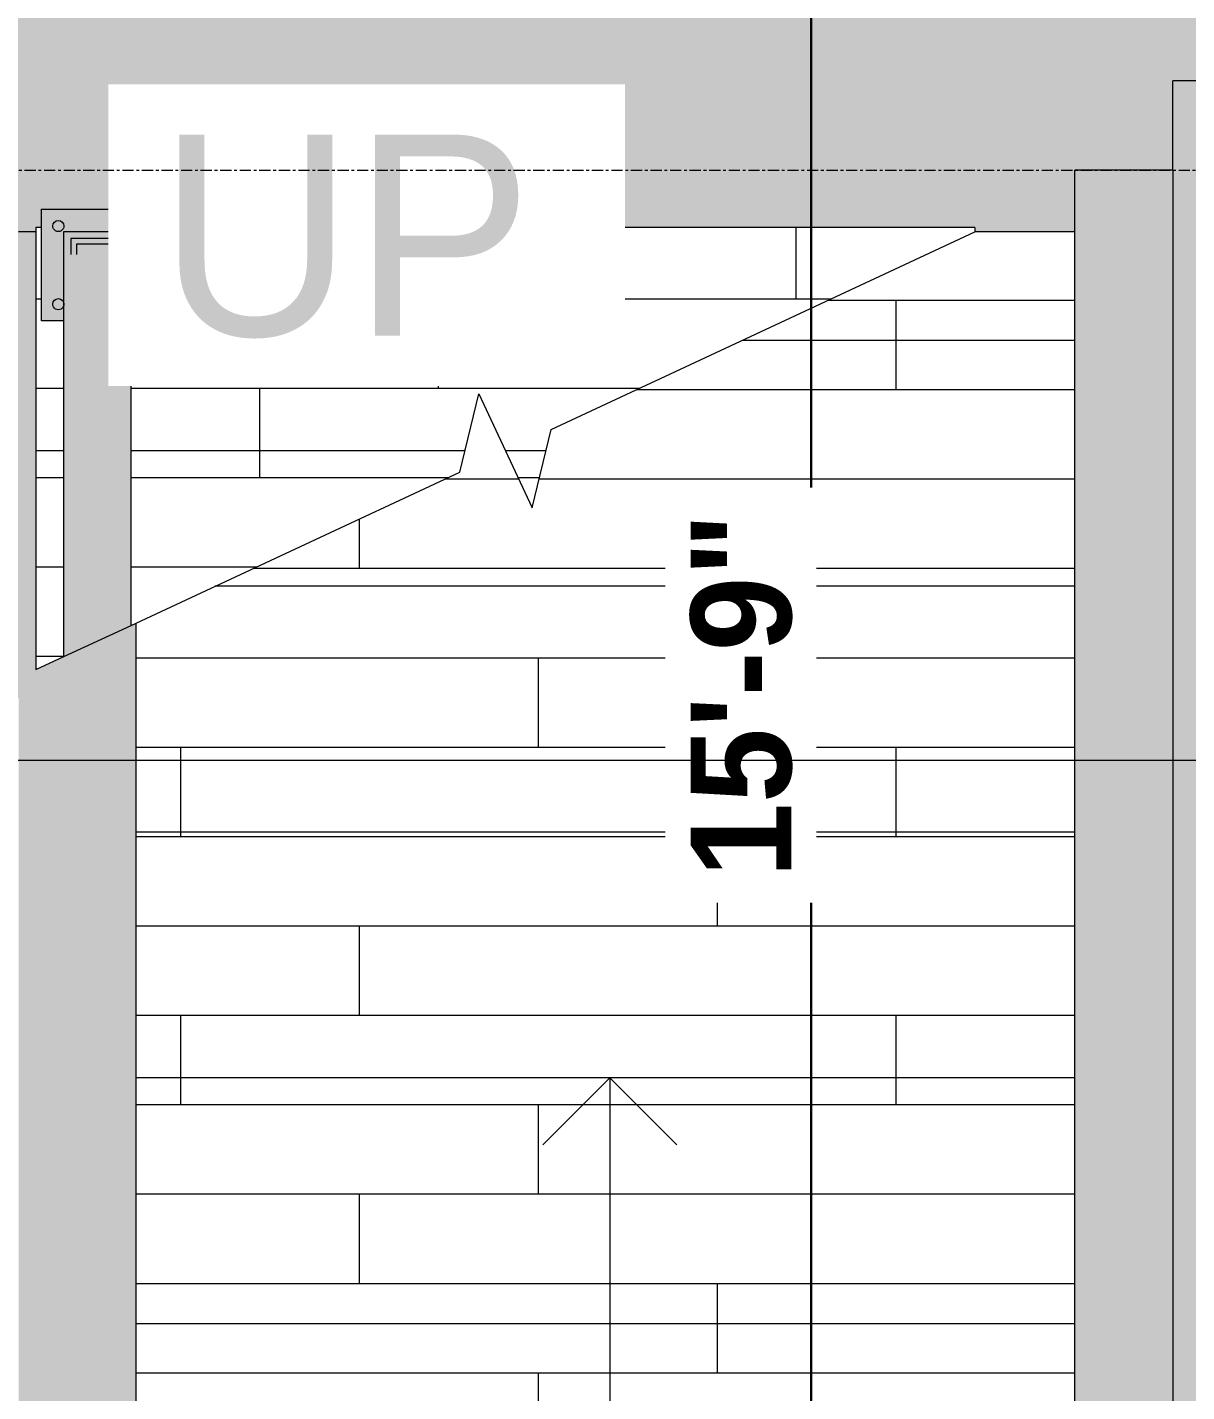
# Model space of a CAD drawing. Header units: inches. Extents: x -3276 to -1817, y 8217 to 9015.
# Drawn here: x -2386.8 to -2335, y 8571.9 to 8633 of the extents above; entities that cross this region are included whole.
import ezdxf

# ---------------------------------------------------------------- set-up
doc = ezdxf.new("R2010")
doc.units = ezdxf.units.IN
doc.header["$MEASUREMENT"] = 0
doc.linetypes.add('Grid Line 1_2_', pattern=[0.875, 0.5, -0.125, 0.125, -0.125])
doc.linetypes.add('Overhead 1_16_', pattern=[0.101562, 0.0625, -0.039062])
for name, color, linetype, lineweight in [('A-ANNO-DIMS-1', 211, 'Continuous', 30), ('A-FLOR', 192, 'Continuous', 18), ('A-FLOR-HRAL', 11, 'Continuous', 9), ('G-ANNO-SYMB-1', 111, 'Continuous', 9), ('I-WALL', 2, 'Continuous', 18), ('S-FNDN', 32, 'Continuous', 18), ('S-GRID-1', 1, 'Grid Line 1_2_', 9), ('S-STRS', 31, 'Continuous', 9), ('S-STRS-1', 31, 'Overhead 1_16_', 9), ('S-STRS-ANNO', 31, 'Continuous', 9), ('S-STRS-IDEN', 31, 'Continuous', 9), ('S-STRS-MBND', 31, 'Continuous', 9)]:
    doc.layers.add(name, color=color, linetype=linetype, lineweight=lineweight)
doc.styles.add('Century Gothic', font='ufonts.com_century-gothic.ttf', dxfattribs={"height": 9})
doc.styles.add('Century Gothic_B', font='GOTHICB.TTF', dxfattribs={"height": 4.5})
doc.dimstyles.new('OD__1__Tol__', dxfattribs={"dimscale": 12, "dimtxt": 4.698757, "dimasz": 0.5, "dimexe": 0.375, "dimexo": 0.25, "dimgap": 0.0625, "dimtad": 1, "dimdec": 0, "dimzin": 3, "dimdsep": 46, "dimlunit": 4, "dimtxsty": 'Century Gothic_B', "dimblk1": 'OBLIQUE', "dimblk2": 'OBLIQUE', "dimsah": 1, "dimcen": 0.09, "dimdle": 0.375, "dimazin": 0, "dimtfac": 1, "dimtdec": 4, "dimtix": 1, "dimtmove": 0, "dimatfit": 3, "dimfxl": 1, "dimtvp": 1, "dimtfill": 1, "dimfrac": 2, "dimtolj": 1, "dimtzin": 0, "dimlwd": 30, "dimlwe": 30, "dimarcsym": 2})
pattern_1 = [(0, (-2344.434, 8624.807), (0, 4), []), (90, (-2344.434, 8624.807), (-8, 8), [4, -28]), (90, (-2328.434, 8628.807), (-8, 8), [4, -28])]
pattern_2 = [(0, (-2339.962, 8652.744), (0, 4), []), (90, (-2339.962, 8652.744), (-8, 8), [4, -28]), (90, (-2323.962, 8656.744), (-8, 8), [4, -28])]

# ---------------------------------------------------------------- blocks, each defined once
blk = doc.blocks.new('Railing - 2_ x 1_2_ 2-2115957-FLOOR PLAN - 1ST FLOOR')
at = {"layer": 'A-FLOR-HRAL'}
h = blk.add_hatch(color=256, dxfattribs=at)
h.paths.add_polyline_path([(-2.5, 2.5), (-1.5, 2.5), (-1.5, -1.5), (1.5, -1.5), (1.5, 2.5), (2.5, 2.5), (2.5, -2.5), (-2.5, -2.5), (-2.5, 2.065)], flags=0)
h.paths.add_polyline_path([(1.75, 2), (1.625, 1.967), (1.573, 1.927), (1.509, 1.815), (1.509, 1.685), (1.573, 1.573), (1.685, 1.509), (1.815, 1.509), (1.915, 1.573), (1.967, 1.625), (1.991, 1.685), (1.991, 1.815), (1.967, 1.875), (1.875, 1.967)], flags=0)
h.paths.add_polyline_path([(-1.75, 2), (-1.875, 1.967), (-1.967, 1.875), (-2, 1.75), (-1.991, 1.685), (-1.927, 1.573), (-1.815, 1.509), (-1.685, 1.509), (-1.573, 1.573), (-1.509, 1.685), (-1.509, 1.815), (-1.573, 1.927), (-1.625, 1.967)], flags=0)
h.paths.add_polyline_path([(1.815, -1.509), (1.685, -1.509), (1.573, -1.573), (1.508, -1.688), (1.509, -1.815), (1.573, -1.927), (1.685, -1.991), (1.815, -1.991), (1.927, -1.927), (1.991, -1.815), (1.991, -1.685), (1.967, -1.625), (1.875, -1.533)], flags=0)
h.paths.add_polyline_path([(-1.815, -1.509), (-1.927, -1.573), (-1.992, -1.689), (-1.991, -1.815), (-1.927, -1.927), (-1.815, -1.991), (-1.685, -1.991), (-1.573, -1.927), (-1.509, -1.815), (-1.509, -1.685), (-1.573, -1.573), (-1.685, -1.509)], flags=0)
h = blk.add_hatch(color=256, dxfattribs=at)
h.paths.add_polyline_path([(1.75, 2), (1.875, 1.967), (1.967, 1.875), (1.991, 1.815), (1.991, 1.685), (1.967, 1.625), (1.875, 1.533), (1.815, 1.509), (1.685, 1.509), (1.573, 1.573), (1.509, 1.685), (1.509, 1.815), (1.573, 1.927), (1.625, 1.967)], flags=0)
h.paths.add_polyline_path([(-1.75, 2), (-1.625, 1.967), (-1.573, 1.927), (-1.509, 1.815), (-1.509, 1.685), (-1.573, 1.573), (-1.685, 1.509), (-1.815, 1.509), (-1.927, 1.573), (-1.991, 1.685), (-2, 1.75), (-1.967, 1.875), (-1.875, 1.967)], flags=0)
h.paths.add_polyline_path([(-1.815, -1.509), (-1.685, -1.509), (-1.573, -1.573), (-1.509, -1.688), (-1.509, -1.815), (-1.573, -1.927), (-1.685, -1.991), (-1.815, -1.991), (-1.927, -1.927), (-1.991, -1.815), (-1.991, -1.685), (-1.927, -1.573), (-1.875, -1.533)], flags=0)
h.paths.add_polyline_path([(1.815, -1.509), (1.915, -1.573), (1.967, -1.625), (1.991, -1.688), (1.991, -1.815), (1.927, -1.927), (1.815, -1.991), (1.685, -1.991), (1.573, -1.927), (1.509, -1.815), (1.509, -1.685), (1.573, -1.573), (1.685, -1.509)], flags=0)
blk.add_hatch(color=256, dxfattribs=at).paths.add_polyline_path([(-1.188, -0.472), (-0.938, -0.472), (-0.938, -0.938), (0.937, -0.938), (0.937, -0.472), (1.187, -0.472), (1.187, -1.188), (-1.188, -1.188), (-1.188, -1.1)], flags=0)
for p, q in [((-1.5, 2.5), (-2.5, 2.5)), ((-2.5, 2.5), (-2.5, -2.5)), ((2.5, 2.5), (1.5, 2.5)), ((2.5, -2.5), (2.5, 2.5)), ((-1.188, -1.188), (-1.188, -0.472)), ((-0.938, -0.938), (-0.938, -0.472)), ((0.937, -0.472), (0.937, -0.938)), ((1.187, -0.472), (1.187, -1.188)), ((1.187, -1.188), (-1.188, -1.188)), ((0.937, -0.938), (-0.938, -0.938)), ((-2.5, -2.5), (2.5, -2.5))]:
    blk.add_line(p, q, dxfattribs=at)
for centre, start, end in [((-1.75, 1.75), 360, 180), ((1.75, 1.75), 360, 180), ((-1.75, 1.75), 180, 360), ((1.75, 1.75), 180, 360), ((-1.75, -1.75), 360, 180), ((-1.75, -1.75), 180, 360), ((1.75, -1.75), 360, 180), ((1.75, -1.75), 180, 360)]:
    blk.add_arc(centre, 0.25, start, end, dxfattribs=at)
blk = doc.blocks.new('Railing - Railing-1347549-FLOOR PLAN - 1ST FLOOR')
at = {"layer": 'A-FLOR-HRAL'}
h = blk.add_hatch(color=256, dxfattribs=at)
h.paths.add_polyline_path([(8604.797, 2385.184), (8606.196, 2382.184), (8623.819, 2382.184), (8623.819, 2385.184), (8606.37, 2385.184)], flags=0)
h.paths.add_polyline_path([(8622.792, 2384.622), (8622.792, 2384.872), (8623.507, 2384.872), (8623.507, 2382.497), (8622.792, 2382.497), (8622.792, 2382.747), (8623.257, 2382.747), (8623.257, 2384.622)], flags=0)
for p, q in [((8604.797, 2385.184), (8606.196, 2382.184)), ((8604.797, 2385.184), (8606.196, 2382.184)), ((8604.797, 2385.184), (8606.196, 2382.184)), ((8604.797, 2385.184), (8606.196, 2382.184)), ((8604.797, 2385.184), (8606.196, 2382.184)), ((8604.797, 2385.184), (8606.196, 2382.184)), ((8604.797, 2385.184), (8606.196, 2382.184)), ((8604.797, 2385.184), (8606.196, 2382.184)), ((8604.797, 2385.184), (8606.196, 2382.184)), ((8604.797, 2385.184), (8606.196, 2382.184)), ((8604.797, 2385.184), (8606.196, 2382.184)), ((8604.797, 2385.184), (8606.196, 2382.184)), ((8604.797, 2385.184), (8606.196, 2382.184)), ((8604.797, 2385.184), (8606.196, 2382.184)), ((8604.797, 2385.184), (8623.819, 2385.184)), ((8623.819, 2385.184), (8623.819, 2382.184)), ((8606.196, 2382.184), (8623.819, 2382.184))]:
    blk.add_line(p, q, dxfattribs=at)
at = {"extrusion": (0, 0, -1), "zscale": -1, "rotation": 270}
blk.add_blockref('Railing - 2_ x 1_2_ 2-2115957-FLOOR PLAN - 1ST FLOOR', (-8622.319, 2383.684), dxfattribs=at)
blk = doc.blocks.new('_Oblique')
at = {"color": 0, "linetype": 'ByBlock', "lineweight": -2}
blk.add_line((-0.5, -0.5), (0.5, 0.5), dxfattribs=at)
blk = doc.blocks.new('DIMBLOCK14-FLOOR PLAN - 1ST FLOOR')
at = {"layer": 'A-ANNO-DIMS-1', "color": 0, "lineweight": 30, "transparency": 16777216}
for p, q in [((-2351.758, 8702.069), (-2351.758, 8504.069)), ((-2213.337, 8697.569), (-2356.258, 8697.569)), ((-2350.515, 8508.569), (-2356.258, 8508.569))]:
    blk.add_line(p, q, dxfattribs=at)
at = {"layer": 'Defpoints', "color": 0, "transparency": 16777216}
for p in [(-2210.337, 8697.569), (-2351.758, 8508.569), (-2347.515, 8508.569)]:
    blk.add_point(p, dxfattribs=at)
at = {"layer": 'A-ANNO-DIMS-1', "color": 0, "lineweight": 30, "transparency": 16777216, "xscale": 5.999999999999999, "yscale": 5.999999999999999, "zscale": 5.999999999999999}
for p, rotation in [((-2351.758, 8697.569), 90), ((-2351.758, 8508.569), 270)]:
    blk.add_blockref('_Oblique', p, dxfattribs=dict(at, rotation=rotation))
at = {"layer": 'A-ANNO-DIMS-1', "color": 0, "transparency": 16777216, "insert": (-2354.871, 8603.069), "char_height": 4.5, "attachment_point": 5, "rotation": 90, "style": 'Century Gothic_B', "bg_fill": 3, "box_fill_scale": 1.25, "bg_fill_color": 256, "bg_fill_true_color": 13158600, "bg_fill_transparency": 0}
blk.add_mtext('\\A1;15\'-9"', dxfattribs=at)

msp = doc.modelspace()

# ---------------------------------------------------------------- hatches: boundary and pattern name
at = {"layer": 'A-FLOR'}
msp.add_hatch(color=256, dxfattribs=at).paths.add_polyline_path([(-2419.7283, 8602.94438), (-2387.21168, 8602.94438), (-2387.21168, 8623.81938), (-2386.43423, 8623.81938), (-2386.43423, 8624.00688), (-2386.18423, 8624.00688), (-2386.18423, 8624.81938), (-2381.18423, 8624.81938), (-2381.18423, 8624.00688), (-2344.43423, 8624.00688), (-2344.43423, 8623.81938), (-2339.96168, 8623.81938), (-2339.96168, 8626.56938), (-2335.58668, 8626.56938), (-2335.58668, 8630.56938), (-2332.33668, 8630.56938), (-2332.33668, 8631.08438), (-2332.96168, 8631.08438), (-2332.96168, 8633.33438), (-2332.33668, 8633.33438), (-2332.33668, 8650.08438), (-2332.96168, 8650.08438), (-2332.96168, 8652.33438), (-2332.33668, 8652.33438), (-2332.33668, 8686.95938), (-2332.96168, 8686.95938), (-2332.96168, 8689.20938), (-2332.33668, 8689.20938), (-2332.33668, 8691.94438), (-2361.33668, 8691.94438), (-2361.33668, 8692.56938), (-2397.33668, 8692.56938), (-2397.33668, 8691.94438), (-2413.58668, 8691.94438), (-2413.58668, 8667.94438), (-2415.58668, 8667.94438), (-2415.58668, 8691.94438), (-2459.58668, 8691.94438), (-2459.58668, 8667.94438), (-2461.58668, 8667.94438), (-2461.58668, 8691.94438), (-2503.46168, 8691.94438), (-2503.46168, 8623.81938), (-2435.89918, 8623.81938), (-2435.89418, 8630.00688), (-2430.77418, 8630.00688), (-2430.77418, 8623.81938), (-2429.21168, 8623.81938), (-2429.21168, 8602.94438), (-2428.80956, 8602.94438)], flags=0)
at = {"layer": 'I-WALL'}
msp.add_hatch(color=256, dxfattribs=at).paths.add_polyline_path([(-2335.58668, 8512.69438), (-2335.58668, 8626.56938), (-2339.96168, 8626.56938), (-2339.96168, 8512.69438), (-2337.99695, 8512.69438)], flags=0)
at = {"layer": 'S-FNDN'}
h = msp.add_hatch(color=256, dxfattribs=at)
h.paths.add_polyline_path([(-2333.58668, 8408.56938), (-2333.58668, 8506.31938), (-2334.33668, 8506.31938), (-2334.33668, 8509.60063), (-2334.64918, 8509.60063), (-2334.64918, 8508.50688), (-2335.58668, 8508.50688), (-2335.58668, 8408.56938)], flags=0)
h.paths.add_polyline_path([(-2335.58668, 8508.75688), (-2334.89918, 8508.75688), (-2334.89918, 8509.60063), (-2335.58668, 8509.60063), (-2335.58668, 8509.17562)], flags=0)
h.paths.add_polyline_path([(-2334.89918, 8509.78813), (-2334.89918, 8510.63188), (-2335.58668, 8510.63188), (-2335.58668, 8509.78813)], flags=0)
h.paths.add_polyline_path([(-2334.59147, 8509.78813), (-2334.33668, 8509.78813), (-2334.33668, 8510.81938), (-2333.58668, 8510.81938), (-2333.58668, 8623.13188), (-2334.33668, 8623.13188), (-2334.33668, 8630.00688), (-2332.33668, 8630.00688), (-2332.33668, 8630.56938), (-2335.58668, 8630.56938), (-2335.58668, 8510.88188), (-2334.64918, 8510.88188), (-2334.64918, 8509.78813)], flags=0)
h.paths.add_polyline_path([(-2328.02418, 8620.44438), (-2327.64918, 8620.44438), (-2327.64918, 8620.63188), (-2327.58668, 8620.63188), (-2327.58668, 8623.06938), (-2328.02418, 8623.06938), (-2328.02418, 8620.63188)], flags=0)
h.paths.add_polyline_path([(-2325.64918, 8620.44438), (-2325.64918, 8623.06938), (-2326.01188, 8623.06938), (-2326.01188, 8620.63188), (-2325.94938, 8620.63188), (-2325.94938, 8620.44438)], flags=0)
h = msp.add_hatch(color=256, dxfattribs=at)
h.paths.add_polyline_path([(-2387.21168, 8552.94438), (-2381.96168, 8552.94438), (-2381.96168, 8565.31231), (-2387.21168, 8565.31231), (-2387.21168, 8560.08686)], flags=0)
h.paths.add_polyline_path([(-2381.96168, 8570.06231), (-2381.96168, 8606.3), (-2386.43423, 8604.21442), (-2386.43423, 8623.81938), (-2387.21168, 8623.81938), (-2387.21168, 8570.06231)], flags=0)
at = {"layer": 'S-STRS'}
h = msp.add_hatch(dxfattribs=at)
h.set_pattern_fill('FP_2', color=256, style=0, pattern_type=2)
h.set_pattern_definition(pattern_1)
h.paths.add_polyline_path([(-2365.43423, 8614.00688), (-2363.62613, 8614.00688), (-2363.39504, 8614.95777), (-2344.43423, 8623.81938), (-2344.43423, 8624.00688), (-2381.18423, 8624.00688), (-2381.18423, 8619.81938), (-2382.18423, 8619.81938), (-2382.18423, 8614.00688), (-2367.24233, 8614.00688), (-2366.62284, 8616.55587), (-2365.87764, 8614.95777)], flags=0)
h.paths.add_polyline_path([(-2386.43423, 8614.00688), (-2385.18423, 8614.00688), (-2385.18423, 8619.81938), (-2386.18423, 8619.81938), (-2386.18423, 8624.00688), (-2386.43423, 8624.00688), (-2386.43423, 8615.62639)], flags=0)
h = msp.add_hatch(dxfattribs=at)
h.set_pattern_fill('FP_58', color=256, style=0, pattern_type=2)
h.set_pattern_definition(pattern_2)
h.paths.add_polyline_path([(-2354.84573, 8618.94438), (-2339.96168, 8618.94438), (-2339.96168, 8623.81938), (-2344.43423, 8623.79934), (-2347.07821, 8622.56644)], flags=0)
h = msp.add_hatch(dxfattribs=at)
h.set_pattern_fill('FP_58', color=256, style=0, pattern_type=2)
h.set_pattern_definition(pattern_2)
h.paths.add_polyline_path([(-2367.24233, 8607.94438), (-2339.96168, 8607.94438), (-2339.96168, 8618.94438), (-2354.84573, 8618.94438), (-2363.39504, 8614.95777), (-2364.24562, 8611.45789), (-2366.62284, 8616.55587), (-2367.47342, 8613.05599), (-2378.4353, 8607.94438), (-2367.47342, 8607.94438)], flags=0)
h = msp.add_hatch(dxfattribs=at)
h.set_pattern_fill('FP_2', color=256, style=0, pattern_type=2)
h.set_pattern_definition(pattern_1)
h.paths.add_polyline_path([(-2386.43423, 8604.21442), (-2385.18423, 8604.79731), (-2385.18423, 8614.00688), (-2386.43423, 8614.00688), (-2386.43423, 8604.79731)], flags=0)
h.paths.add_polyline_path([(-2382.18423, 8606.19623), (-2367.47342, 8613.05599), (-2367.24233, 8614.00688), (-2382.18423, 8614.00688), (-2382.18423, 8607.94438)], flags=0)
h.paths.add_polyline_path([(-2364.24562, 8611.45789), (-2363.62613, 8614.00688), (-2365.43423, 8614.00688)], flags=0)
h = msp.add_hatch(dxfattribs=at)
h.set_pattern_fill('FP_58', color=256, style=0, pattern_type=2)
h.set_pattern_definition(pattern_2)
h.paths.add_polyline_path([(-2339.96168, 8596.94438), (-2339.96168, 8607.94438), (-2378.4353, 8607.94438), (-2381.96168, 8606.3), (-2381.96168, 8596.94438), (-2347.07821, 8596.94438)], flags=0)
h = msp.add_hatch(dxfattribs=at)
h.set_pattern_fill('FP_58', color=256, style=0, pattern_type=2)
h.set_pattern_definition(pattern_2)
h.paths.add_polyline_path([(-2381.96168, 8585.94438), (-2339.96168, 8585.94438), (-2339.96168, 8596.94438), (-2381.96168, 8596.94438), (-2381.96168, 8592.94438)], flags=0)
h = msp.add_hatch(dxfattribs=at)
h.set_pattern_fill('FP_58', color=256, style=0, pattern_type=2)
h.set_pattern_definition(pattern_2)
h.paths.add_polyline_path([(-2347.07821, 8574.94438), (-2339.96168, 8574.94438), (-2339.96168, 8585.94438), (-2381.96168, 8585.94438), (-2381.96168, 8574.94438)], flags=0)
h = msp.add_hatch(dxfattribs=at)
h.set_pattern_fill('FP_58', color=256, style=0, pattern_type=2)
h.set_pattern_definition(pattern_2)
h.paths.add_polyline_path([(-2381.96168, 8563.94438), (-2339.96168, 8563.94438), (-2339.96168, 8574.94438), (-2381.96168, 8574.94438), (-2381.96168, 8570.06231), (-2377.21168, 8570.06231), (-2377.21168, 8565.31231), (-2381.96168, 8565.31231)], flags=0)

# ---------------------------------------------------------------- linework, layer by layer
at = {"layer": 'A-FLOR'}
for p, q in [((-2387.21168, 8623.81938), (-2386.43423, 8623.81938)), ((-2344.43423, 8623.81938), (-2339.96168, 8623.81938))]:
    msp.add_line(p, q, dxfattribs=at)
at = {"layer": 'I-WALL'}
for p, q in [((-2339.96168, 8512.69438), (-2339.96168, 8626.56938)), ((-2335.58668, 8626.56938), (-2339.96168, 8626.56938)), ((-2335.58668, 8626.56938), (-2335.58668, 8512.69438))]:
    msp.add_line(p, q, dxfattribs=at)
at = {"layer": 'S-FNDN'}
for p in [(-2335.58668, 8626.56938), (-2332.33668, 8630.56938)]:
    msp.add_line(p, (-2335.58668, 8630.56938), dxfattribs=at)
at = {"layer": 'S-STRS'}
for p, q in [((-2386.18423, 8624.00688), (-2386.43423, 8624.00688)), ((-2386.43423, 8624.00688), (-2386.43423, 8614.00688)), ((-2344.43423, 8624.00688), (-2381.18423, 8624.00688)), ((-2344.43423, 8624.00688), (-2344.43423, 8623.79934)), ((-2339.96168, 8618.94438), (-2354.84573, 8618.94438)), ((-2386.43423, 8614.00688), (-2386.43423, 8604.21442)), ((-2385.18423, 8614.00688), (-2386.43423, 8614.00688)), ((-2367.24233, 8614.00688), (-2382.18423, 8614.00688)), ((-2363.62613, 8614.00688), (-2365.43423, 8614.00688)), ((-2339.96168, 8607.94438), (-2378.4353, 8607.94438)), ((-2381.96168, 8606.3), (-2381.96168, 8596.94438)), ((-2381.96168, 8596.94438), (-2381.96168, 8585.94438)), ((-2339.96168, 8596.94438), (-2381.96168, 8596.94438)), ((-2381.96168, 8585.94438), (-2381.96168, 8574.94438)), ((-2339.96168, 8585.94438), (-2381.96168, 8585.94438)), ((-2381.96168, 8574.94438), (-2381.96168, 8570.06231)), ((-2339.96168, 8574.94438), (-2381.96168, 8574.94438))]:
    msp.add_line(p, q, dxfattribs=at)
at = {"layer": 'S-STRS-1'}
for p, q in [((-2386.18423, 8624.00688), (-2386.43423, 8624.00688)), ((-2344.43423, 8624.00688), (-2381.18423, 8624.00688)), ((-2339.96168, 8618.94438), (-2354.84573, 8618.94438)), ((-2385.18423, 8614.00688), (-2386.43423, 8614.00688)), ((-2367.24233, 8614.00688), (-2382.18423, 8614.00688)), ((-2363.62613, 8614.00688), (-2365.43423, 8614.00688)), ((-2339.96168, 8607.94438), (-2378.4353, 8607.94438)), ((-2339.96168, 8596.94438), (-2381.96168, 8596.94438)), ((-2339.96168, 8585.94438), (-2381.96168, 8585.94438)), ((-2339.96168, 8574.94438), (-2381.96168, 8574.94438))]:
    msp.add_line(p, q, dxfattribs=at)
at = {"layer": 'S-STRS-ANNO'}
for p, q in [((-2365.43423, 8624.00688), (-2365.43423, 8620.00688)), ((-2365.43423, 8620.00688), (-2368.43423, 8623.00688)), ((-2365.43423, 8620.00688), (-2362.43423, 8623.00688)), ((-2360.76168, 8585.94438), (-2363.76168, 8582.94438)), ((-2360.76168, 8585.94438), (-2360.76168, 8574.94438)), ((-2360.76168, 8585.94438), (-2357.76168, 8582.94438)), ((-2360.76168, 8574.94438), (-2360.76168, 8563.94438))]:
    msp.add_line(p, q, dxfattribs=at)
at = {"layer": 'S-STRS-MBND'}
for p, q in [((-2363.39504, 8614.95777), (-2344.43423, 8623.79934)), ((-2367.47342, 8613.05599), (-2366.62284, 8616.55587)), ((-2366.62284, 8616.55587), (-2364.24562, 8611.45789)), ((-2364.24562, 8611.45789), (-2363.39504, 8614.95777)), ((-2382.18423, 8606.19623), (-2367.47342, 8613.05599)), ((-2386.43423, 8604.21442), (-2385.18423, 8604.79731))]:
    msp.add_line(p, q, dxfattribs=at)

# ---------------------------------------------------------------- block references
at = {"layer": 'A-FLOR-HRAL', "rotation": 89.9999999999999}
msp.add_blockref('Railing - Railing-1347549-FLOOR PLAN - 1ST FLOOR', (0, 0), dxfattribs=at)

# ---------------------------------------------------------------- next in the draw order: texts
at = {"layer": 'S-STRS-IDEN', "insert": (-2380.94759, 8628.15896), "char_height": 9, "width": 18.6160286, "attachment_point": 1, "line_spacing_factor": 0.984502, "style": 'Century Gothic', "bg_fill": 3, "box_fill_scale": 1.25, "bg_fill_color": 256, "bg_fill_true_color": 13158600, "bg_fill_transparency": 0}
msp.add_mtext('UP', dxfattribs=at)

# ---------------------------------------------------------------- next in the draw order: linework, layer by layer
at = {"layer": 'S-GRID-1'}
msp.add_line((-3194.57025, 8626.56938), (-1935.47917, 8626.56938), dxfattribs=at)

# ---------------------------------------------------------------- next in the draw order: dimensions: what is measured, and where the dimension line sits
at = {"layer": 'A-ANNO-DIMS-1'}
dim = msp.add_linear_dim(base=(-2351.75812, 8508.56938), p1=(-2210.33668, 8697.56938), p2=(-2347.51548, 8508.56938), angle=90, dimstyle='OD__1__Tol__', override={"dimpost": '<>', "dimfxl": 233.535912}, dxfattribs=at)
dim.commit()
dim.dimension.update_dxf_attribs({"geometry": 'DIMBLOCK14-FLOOR PLAN - 1ST FLOOR', "text_midpoint": (-2354.87131, 8603.06938)})

# ---------------------------------------------------------------- next in the draw order: linework, layer by layer
at = {"layer": 'G-ANNO-SYMB-1'}
msp.add_line((-3247.23179, 8600.16698), (-1845.76611, 8600.16698), dxfattribs=at)

doc.saveas('drawing.dxf')
